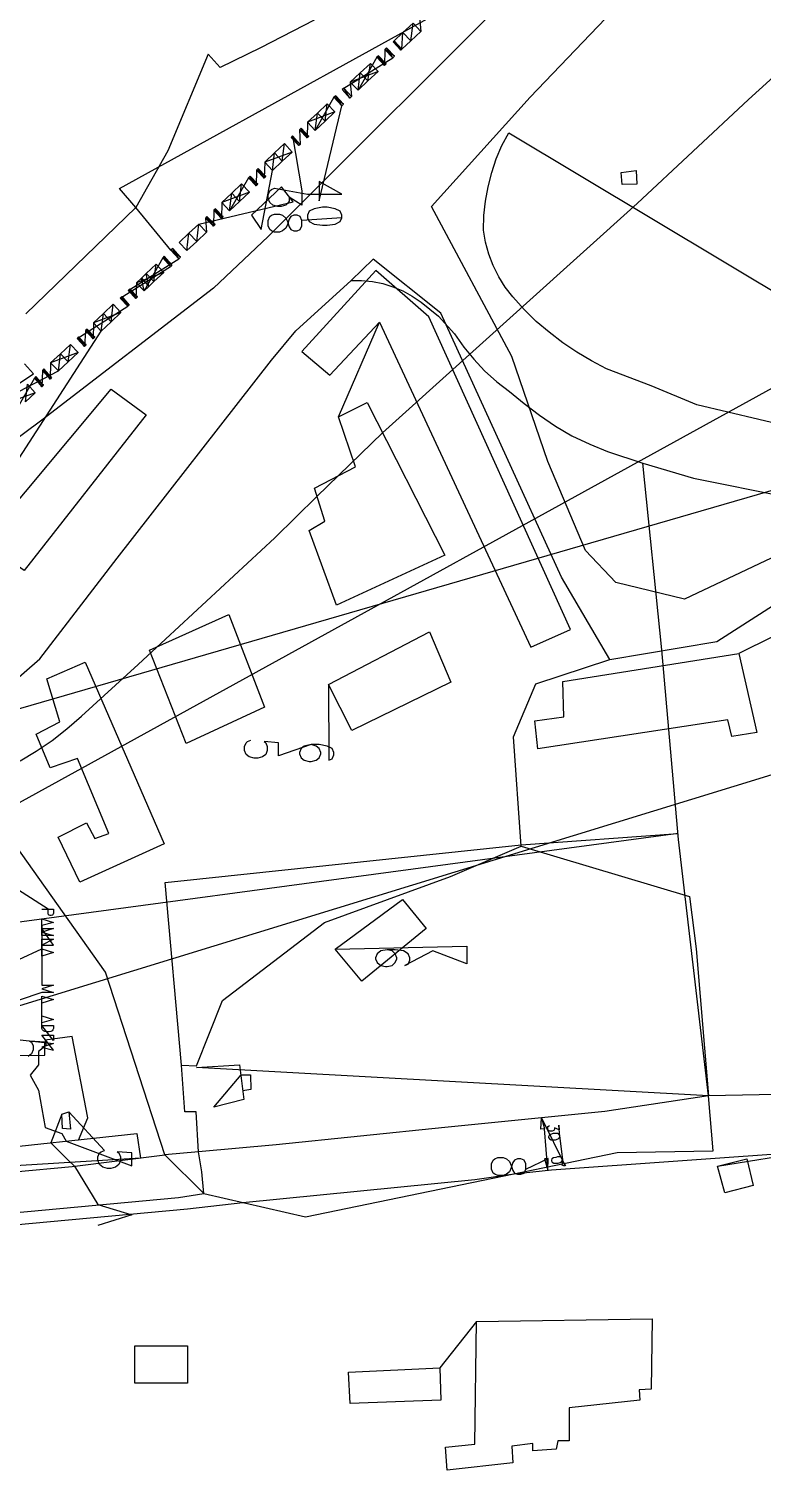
# Model space of a CAD drawing. Header units: metres. Extents: x 0 to 805, y 0 to 1107.
# Drawn here: x 235.4 to 351.1, y 432 to 660 of the extents above; entities that cross this region are included whole.
import ezdxf

# ---------------------------------------------------------------- set-up
doc = ezdxf.new("R2010")
doc.units = ezdxf.units.M
for name, color, linetype in [('GUIDES', 8, 'Continuous'), ('PLOTS_FINAL', 1, 'Continuous'), ('PLOTS_ORIGINAL', 3, 'Continuous'), ('ROADS', 7, 'Continuous')]:
    doc.layers.add(name, color=color, linetype=linetype)

msp = doc.modelspace()

# ---------------------------------------------------------------- linework, layer by layer
at = {"layer": 'GUIDES'}
for points in [[(293.05, 658.1), (294.25, 656.83), (294.44, 659.43), (293.05, 658.1)], [(294.25, 656.83), (294.44, 659.43), (295.71, 658.1), (294.25, 656.83)], [(294.44, 659.43), (295.71, 658.1), (296.03, 660.89), (294.44, 659.43)], [(295.71, 658.1), (296.03, 660.89), (297.24, 659.62), (295.71, 658.1)], [(291.58, 656.77), (292.85, 655.43), (291.84, 657.02), (291.58, 656.77)], [(292.85, 655.43), (291.84, 657.02), (293.11, 655.69), (292.85, 655.43)], [(292.92, 657.97), (294.12, 656.64), (293.05, 658.1), (292.92, 657.97)], [(294.12, 656.64), (293.05, 658.1), (294.25, 656.83), (294.12, 656.64)], [(287.71, 653.08), (288.92, 651.81), (289.3, 654.54), (287.71, 653.08)], [(288.92, 651.81), (289.3, 654.54), (290.51, 653.27), (288.92, 651.81)], [(290.31, 655.56), (291.52, 654.23), (290.57, 655.75), (290.31, 655.56)], [(291.52, 654.23), (290.57, 655.75), (291.78, 654.48), (291.52, 654.23)], [(286.12, 651.62), (287.39, 650.35), (287.71, 653.08), (286.12, 651.62)], [(287.39, 650.35), (287.71, 653.08), (288.92, 651.81), (287.39, 650.35)], [(284.85, 650.42), (286.06, 649.08), (285.11, 650.67), (284.85, 650.42)], [(286.06, 649.08), (285.11, 650.67), (286.31, 649.34), (286.06, 649.08)], [(280.98, 646.73), (282.19, 645.46), (282.5, 648.19), (280.98, 646.73)], [(282.19, 645.46), (282.5, 648.19), (283.71, 646.92), (282.19, 645.46)], [(283.52, 649.21), (284.79, 647.88), (283.84, 649.46), (283.52, 649.21)], [(284.79, 647.88), (283.84, 649.46), (285.04, 648.13), (284.79, 647.88)], [(279.39, 645.27), (280.6, 644), (280.98, 646.73), (279.39, 645.27)], [(280.6, 644), (280.98, 646.73), (282.19, 645.46), (280.6, 644)], [(276.79, 642.86), (278, 641.59), (277.04, 643.11), (276.79, 642.86)], [(278, 641.59), (277.04, 643.11), (278.25, 641.78), (278, 641.59)], [(278.12, 644.07), (279.33, 642.8), (278.38, 644.32), (278.12, 644.07)], [(279.33, 642.8), (278.38, 644.32), (279.58, 643.05), (279.33, 642.8)], [(274.19, 640.45), (275.39, 639.11), (275.77, 641.91), (274.19, 640.45)], [(275.39, 639.11), (275.77, 641.91), (276.98, 640.57), (275.39, 639.11)], [(272.66, 638.99), (273.87, 637.65), (274.19, 640.45), (272.66, 638.99)], [(273.87, 637.65), (274.19, 640.45), (275.39, 639.11), (273.87, 637.65)], [(270.06, 636.51), (271.26, 635.24), (270.31, 636.76), (270.06, 636.51)], [(271.26, 635.24), (270.31, 636.76), (271.52, 635.49), (271.26, 635.24)], [(271.33, 637.72), (272.53, 636.45), (271.58, 637.97), (271.33, 637.72)], [(272.53, 636.45), (271.58, 637.97), (272.79, 636.7), (272.53, 636.45)], [(331.27, 637.65), (331.34, 635.49), (329.05, 635.43), (328.86, 637.34), (331.27, 637.65)], [(265.87, 632.64), (267.07, 631.3), (267.45, 634.1), (265.87, 632.64)], [(267.07, 631.3), (267.45, 634.1), (268.66, 632.76), (267.07, 631.3)], [(267.45, 634.1), (268.66, 632.76), (268.98, 635.56), (267.45, 634.1)], [(268.66, 632.76), (268.98, 635.56), (270.25, 634.22), (268.66, 632.76)], [(263.26, 630.16), (264.53, 628.89), (263.52, 630.41), (263.26, 630.16)], [(264.53, 628.89), (263.52, 630.41), (264.79, 629.14), (264.53, 628.89)], [(264.6, 631.43), (265.8, 630.1), (264.85, 631.62), (264.6, 631.43)], [(265.8, 630.1), (264.85, 631.62), (266.06, 630.35), (265.8, 630.1)], [(259.14, 626.29), (260.34, 625.02), (260.66, 627.75), (259.14, 626.29)], [(260.34, 625.02), (260.66, 627.75), (261.93, 626.48), (260.34, 625.02)], [(260.66, 627.75), (261.93, 626.48), (262.25, 629.21), (260.66, 627.75)], [(261.93, 626.48), (262.25, 629.21), (263.45, 627.94), (261.93, 626.48)], [(257.8, 625.08), (259.07, 623.75), (258.12, 625.33), (257.8, 625.08)], [(259.07, 623.75), (258.12, 625.33), (259.33, 624), (259.07, 623.75)], [(253.93, 621.4), (255.14, 620.13), (255.52, 622.86), (253.93, 621.4)], [(255.14, 620.13), (255.52, 622.86), (256.72, 621.59), (255.14, 620.13)], [(256.53, 623.87), (257.74, 622.54), (256.79, 624.13), (256.53, 623.87)], [(257.74, 622.54), (256.79, 624.13), (257.99, 622.79), (257.74, 622.54)], [(252.41, 619.94), (253.61, 618.67), (253.17, 620.7), (252.41, 619.94)], [(253.17, 620.7), (254.37, 619.36), (253.93, 621.4), (253.17, 620.7)], [(253.61, 618.67), (253.17, 620.7), (254.37, 619.36), (253.61, 618.67)], [(254.37, 619.36), (253.93, 621.4), (255.14, 620.13), (254.37, 619.36)], [(290.76, 613.71), (314.64, 562.47), (320.86, 565.26), (298.51, 614.6), (290.19, 621.9), (278.5, 609.08), (282.89, 605.39), (290.76, 613.71)], [(251.07, 618.73), (252.28, 617.46), (251.33, 618.98), (251.07, 618.73)], [(252.28, 617.46), (251.33, 618.98), (252.53, 617.71), (252.28, 617.46)], [(247.2, 615.11), (248.4, 613.78), (248.72, 616.57), (247.2, 615.11)], [(248.4, 613.78), (248.72, 616.57), (249.93, 615.24), (248.4, 613.78)], [(249.8, 617.52), (251.01, 616.25), (250.06, 617.78), (249.8, 617.52)], [(251.01, 616.25), (250.06, 617.78), (251.26, 616.44), (251.01, 616.25)], [(245.61, 613.65), (246.82, 612.32), (247.2, 615.11), (245.61, 613.65)], [(246.82, 612.32), (247.2, 615.11), (248.4, 613.78), (246.82, 612.32)], [(243.01, 611.17), (244.21, 609.9), (243.26, 611.43), (243.01, 611.17)], [(244.21, 609.9), (243.26, 611.43), (244.47, 610.16), (244.21, 609.9)], [(244.34, 612.44), (245.55, 611.11), (244.59, 612.63), (244.34, 612.44)], [(245.55, 611.11), (244.59, 612.63), (245.8, 611.36), (245.55, 611.11)], [(240.4, 608.76), (241.61, 607.49), (241.99, 610.22), (240.4, 608.76)], [(241.61, 607.49), (241.99, 610.22), (243.2, 608.95), (241.61, 607.49)], [(238.82, 607.3), (240.09, 606.03), (240.4, 608.76), (238.82, 607.3)], [(240.09, 606.03), (240.4, 608.76), (241.61, 607.49), (240.09, 606.03)], [(236.28, 604.89), (237.48, 603.55), (236.53, 605.14), (236.28, 604.89)], [(237.48, 603.55), (236.53, 605.14), (237.74, 603.81), (237.48, 603.55)], [(237.55, 606.09), (238.75, 604.76), (237.8, 606.35), (237.55, 606.09)], [(238.75, 604.76), (237.8, 606.35), (239.01, 605.01), (238.75, 604.76)], [(234.88, 601.14), (235.2, 603.93), (236.4, 602.6), (234.88, 601.14)], [(288.79, 601.08), (301.05, 576.95), (283.96, 569.07), (279.65, 580.88), (282.12, 582.34), (280.47, 587.55), (286.95, 590.92), (284.28, 598.79), (288.79, 601.08)], [(266.95, 567.61), (272.6, 553.01), (260.22, 547.23), (254.44, 561.96), (266.95, 567.61)], [(298.63, 564.88), (302, 556.94), (286.38, 549.32), (282.69, 556.56), (298.63, 564.88)], [(347.46, 561.45), (350.26, 549.01), (346.32, 548.37), (345.69, 550.98), (315.71, 546.4), (315.27, 550.85), (319.84, 551.48), (319.65, 557.01), (347.46, 561.45)], [(244.28, 560.06), (256.79, 531.42), (243.45, 525.38), (240.02, 532.5), (244.53, 534.72), (245.8, 532.24), (248.02, 533.07), (243.07, 544.88), (238.75, 543.42), (236.59, 548.75), (240.28, 550.66), (238.24, 557.45), (244.28, 560.06)], [(294.38, 522.65), (298.13, 518.08), (287.97, 509.76), (283.77, 514.78), (294.38, 522.65)], [(237.48, 502.78), (239.32, 502.78), (239.32, 502.27), (239.2, 502.08), (239.07, 501.89), (238.88, 501.83), (238.63, 501.76), (238.18, 501.76), (237.93, 501.83), (237.74, 501.89), (237.55, 502.08), (237.48, 502.27), (237.48, 502.78)], [(241.74, 489.13), (241.99, 486.4), (240.72, 486.52), (240.59, 488.75), (241.74, 489.13)], [(316.79, 486.46), (316.22, 486.4), (316.29, 488.17), (316.79, 486.46)], [(319.21, 485.38), (319.08, 485.57), (318.83, 485.7), (318.38, 485.7), (318.13, 485.7), (317.75, 485.57), (317.49, 485.38), (317.43, 485.19), (317.43, 485.06), (317.56, 484.87), (317.81, 484.74), (318.25, 484.74), (318.51, 484.74), (318.95, 484.87), (319.14, 485.06), (319.21, 485.25), (319.21, 485.38)], [(317.37, 481.76), (316.79, 481.7), (317.3, 479.92), (317.37, 481.76)], [(319.65, 481.7), (319.52, 481.89), (319.27, 482.01), (318.83, 482.01), (318.57, 481.95), (318.19, 481.89), (317.94, 481.7), (317.87, 481.51), (317.87, 481.38), (318, 481.19), (318.25, 481.06), (318.7, 481.06), (318.95, 481.06), (319.4, 481.19), (319.59, 481.38), (319.65, 481.57), (319.65, 481.7)], [(348.73, 481.7), (349.69, 477.51), (345.24, 476.36), (344.1, 480.55), (348.73, 481.7)], [(333.75, 456.49), (333.62, 445.37), (331.72, 445.25), (331.84, 443.66), (320.67, 442.45), (320.67, 437.25), (318.89, 437.25), (318.64, 435.91), (314.95, 435.66), (314.95, 436.8), (311.65, 436.36), (311.78, 433.75), (301.43, 432.61), (301.17, 436.23), (305.81, 436.68), (306.06, 456.04), (333.75, 456.49)], [(260.47, 452.23), (260.47, 446.33), (252.15, 446.33), (252.15, 452.23), (260.47, 452.23)], [(300.28, 448.74), (300.41, 443.66), (286.12, 443.09), (285.87, 448.04), (300.28, 448.74)]]:
    msp.add_lwpolyline(points, close=True, dxfattribs=at)
at = {"layer": 'PLOTS_FINAL'}
msp.add_lwpolyline([(278.5, 629.78), (278.25, 630.41), (277.74, 630.6), (277.23, 630.6), (276.73, 630.41), (276.47, 629.97), (276.22, 629.14), (275.96, 628.57), (275.46, 628.13), (274.95, 627.94), (274.19, 627.94), (273.68, 628.13), (273.42, 628.38), (273.17, 628.95), (273.17, 629.78), (273.42, 630.41), (273.68, 630.6), (274.19, 630.79), (274.95, 630.79), (275.46, 630.6), (275.96, 630.16), (276.22, 629.59), (276.47, 628.76), (276.73, 628.38), (277.23, 628.13), (277.74, 628.13), (278.25, 628.38), (278.5, 628.95), (278.5, 629.78)], close=True, dxfattribs=at)
at = {"layer": 'PLOTS_ORIGINAL'}
for points in [[(284.79, 630.6), (284.54, 631.24), (283.77, 631.62), (282.5, 631.87), (281.74, 631.87), (280.41, 631.62), (279.65, 631.24), (279.39, 630.6), (279.39, 630.22), (279.65, 629.59), (280.41, 629.21), (281.74, 629.02), (282.5, 629.02), (283.77, 629.21), (284.54, 629.59), (284.79, 630.22), (284.79, 630.6)], [(248.4, 603.17), (253.93, 599.11), (234.69, 574.53), (228.21, 579.04), (248.4, 603.17)], [(313.81, 480.93), (313.56, 481.51), (313.05, 481.7), (312.54, 481.7), (312.03, 481.51), (311.78, 481.13), (311.52, 480.3), (311.27, 479.66), (310.76, 479.28), (310.25, 479.09), (309.43, 479.09), (308.92, 479.28), (308.67, 479.47), (308.41, 480.11), (308.41, 480.93), (308.67, 481.51), (308.92, 481.7), (309.43, 481.95), (310.25, 481.95), (310.76, 481.7), (311.27, 481.32), (311.52, 480.68), (311.78, 479.86), (312.03, 479.47), (312.54, 479.28), (313.05, 479.28), (313.56, 479.47), (313.81, 480.11), (313.81, 480.93)]]:
    msp.add_lwpolyline(points, close=True, dxfattribs=at)
at = {"layer": 'ROADS'}
for points in [[(676.01, 781.42), (183.95, 510.46)], [(370.2, 584.88), (338.89, 570.03), (328.03, 572.63), (323.27, 577.71), (317.3, 591.74), (311.65, 608.32), (298.95, 632), (314.51, 649.21), (340.67, 676.58), (380.74, 705.79)], [(234.05, 544.5), (236.59, 546.02), (239.07, 547.74), (241.42, 549.58), (243.71, 551.55), (252.66, 559.74), (274.25, 579.68), (280.85, 586.22), (291.2, 596.25), (304.92, 608.63), (331.4, 632.45), (348.99, 648.89), (403.85, 698.61)], [(314.25, 668.32), (273.17, 627.24), (264.53, 619.11), (237.48, 598.28), (217.16, 583.17)], [(280.41, 661.4), (271.96, 657.02), (265.61, 653.91), (263.71, 656), (257.36, 640.76), (252.28, 631.81), (249.74, 634.8), (300.86, 662.99)], [(297.05, 661.85), (297.24, 659.62)], [(292.92, 657.97), (294.12, 656.64), (293.05, 658.1), (294.25, 656.83), (294.44, 659.43), (295.71, 658.1), (296.03, 660.89)], [(284.85, 650.42), (286.06, 649.08), (285.11, 650.67), (292.85, 655.43), (291.84, 657.02), (293.11, 655.69), (291.58, 656.77), (291.52, 654.23), (290.57, 655.75), (291.78, 654.48), (290.31, 655.56), (287.39, 650.35), (287.71, 653.08), (288.92, 651.81), (289.3, 654.54), (290.51, 653.27), (286.12, 651.62), (286.31, 649.34)], [(276.79, 642.86), (278, 641.59), (277.04, 643.11), (278.5, 634.48), (278.5, 632.19), (276.47, 633.46), (276.47, 632.83), (276.22, 632.45), (275.96, 632.19), (275.2, 632), (274.69, 632), (273.93, 632.19), (273.42, 632.64), (273.17, 633.27), (273.17, 633.84), (273.42, 634.48), (273.68, 634.67), (274.19, 634.86), (279.39, 633.91), (284.79, 633.91), (281.23, 635.94), (281.23, 632.89), (284.79, 647.88), (283.84, 649.46), (285.04, 648.13), (283.52, 649.21), (280.6, 644), (280.98, 646.73), (282.19, 645.46), (282.5, 648.19), (283.71, 646.92), (279.39, 645.27), (279.33, 642.8), (278.38, 644.32), (279.58, 643.05), (278.12, 644.07), (278.25, 641.78)], [(355.47, 597.2), (340.8, 600.7), (333.62, 603.68), (326.57, 606.35), (324.22, 607.62), (321.87, 609.01), (319.65, 610.47), (317.49, 612.13), (315.46, 613.84), (313.56, 615.75), (311.78, 617.71), (310.57, 619.24), (309.56, 620.89), (308.67, 622.67), (307.97, 624.44), (307.46, 626.35), (307.14, 628.25), (307.21, 630.54), (307.46, 632.83), (307.9, 635.11), (308.48, 637.34), (309.17, 639.49), (310.06, 641.59), (311.14, 643.62), (424.74, 575.55)], [(259.14, 626.29), (260.34, 625.02), (260.66, 627.75), (261.93, 626.48), (262.25, 629.21), (277.11, 632.7), (275.27, 635.11), (270.57, 630.6), (272.09, 628.38), (273.87, 637.65), (274.19, 640.45), (275.39, 639.11), (275.77, 641.91), (276.98, 640.57), (272.66, 638.99), (272.53, 636.45), (271.58, 637.97), (272.79, 636.7), (271.33, 637.72), (271.26, 635.24), (270.31, 636.76), (271.52, 635.49), (270.06, 636.51), (267.07, 631.3), (267.45, 634.1), (268.66, 632.76), (268.98, 635.56), (270.25, 634.22), (265.87, 632.64), (265.8, 630.1), (264.85, 631.62), (266.06, 630.35), (264.6, 631.43), (264.53, 628.89), (263.52, 630.41), (264.79, 629.14), (263.26, 630.16), (263.45, 627.94)], [(219.83, 570.6), (246.82, 612.32), (247.2, 615.11), (248.4, 613.78), (248.72, 616.57), (249.93, 615.24), (245.61, 613.65), (245.55, 611.11), (244.59, 612.63), (245.8, 611.36), (244.34, 612.44), (244.21, 609.9), (243.26, 611.43), (244.47, 610.16), (243.01, 611.17), (251.01, 616.25), (250.06, 617.78), (251.26, 616.44), (249.8, 617.52), (257.74, 622.54), (256.79, 624.13), (257.99, 622.79), (256.53, 623.87), (253.61, 618.67), (253.17, 620.7), (254.37, 619.36), (253.93, 621.4), (255.14, 620.13), (255.52, 622.86), (256.72, 621.59), (252.41, 619.94), (252.28, 617.46), (251.33, 618.98), (252.53, 617.71), (251.07, 618.73), (259.07, 623.75), (258.12, 625.33), (259.33, 624), (257.8, 625.08), (252.28, 631.81), (234.94, 615.05)], [(284.79, 630.6), (284.54, 631.24), (283.77, 631.62), (282.5, 631.87), (281.74, 631.87), (280.41, 631.62), (279.65, 631.24), (279.39, 630.6), (279.39, 630.22), (279.65, 629.59), (280.41, 629.21), (281.74, 629.02), (282.5, 629.02), (283.77, 629.21), (284.54, 629.59), (284.79, 630.22), (278.5, 629.78), (278.25, 630.41), (277.74, 630.6), (277.23, 630.6), (276.73, 630.41), (276.47, 629.97), (276.22, 629.14), (275.96, 628.57), (275.46, 628.13), (274.95, 627.94), (274.19, 627.94), (273.68, 628.13), (273.42, 628.38), (273.17, 628.95), (273.17, 629.78), (273.42, 630.41), (273.68, 630.6), (274.19, 630.79), (274.95, 630.79), (275.46, 630.6), (275.96, 630.16), (276.22, 629.59), (276.47, 628.76), (276.73, 628.38), (277.23, 628.13), (277.74, 628.13), (278.25, 628.38), (278.5, 628.95)], [(313.11, 531.04), (311.9, 548.31), (315.4, 556.69), (327.08, 560.5), (319.46, 573.52), (300.41, 615.17), (289.74, 623.68), (286.25, 620.32)], [(369.37, 592), (225.16, 550.21), (237.17, 560.63), (249.36, 576.5), (273.68, 607.74), (277.55, 612.38), (286.25, 620.32), (287.9, 620.32), (289.62, 620.13), (291.27, 619.81), (292.85, 619.3), (294.44, 618.67), (295.9, 617.84), (297.3, 616.89), (300.03, 614.67), (302.57, 611.87), (304.03, 609.78), (305.62, 607.87), (307.33, 606.03), (309.24, 604.32), (311.27, 602.79), (313.56, 600.89), (315.97, 599.04), (318.51, 597.33), (321.11, 595.81), (323.91, 594.47), (326.7, 593.33), (332.29, 591.49), (340.29, 589.14), (354.96, 586.15)], [(288.79, 601.08), (301.05, 576.95), (283.96, 569.07), (279.65, 580.88), (282.12, 582.34), (280.47, 587.55), (286.95, 590.92), (284.28, 598.79), (290.76, 613.71), (314.64, 562.47), (320.86, 565.26), (298.51, 614.6), (290.19, 621.9), (278.5, 609.08), (282.89, 605.39)], [(231.32, 601.46), (240.09, 606.03), (240.4, 608.76), (241.61, 607.49), (241.99, 610.22), (243.2, 608.95), (238.82, 607.3), (238.75, 604.76), (237.8, 606.35), (239.01, 605.01), (237.55, 606.09), (237.48, 603.55), (236.53, 605.14), (237.74, 603.81), (236.28, 604.89), (233.29, 599.68)], [(225.29, 598.41), (236.15, 605.59), (234.75, 607.17)], [(235.2, 603.93), (236.4, 602.6), (232.09, 601.01)], [(248.4, 603.17), (253.93, 599.11), (234.69, 574.53)], [(224.02, 478.84), (242.25, 480.49), (256.85, 482.33), (263.01, 476.24), (279.08, 472.55), (328.22, 482.71), (343.4, 482.97), (342.64, 491.67), (337.94, 532.12), (335.27, 562.02), (332.29, 591.49)], [(327.08, 560.5), (343.97, 563.36), (365.05, 576.88), (387.41, 581.77), (384.93, 578.47), (385.5, 574.98), (380.93, 574.28), (380.36, 577.77), (347.46, 561.45), (350.26, 549.01), (346.32, 548.37), (345.69, 550.98), (315.71, 546.4), (315.27, 550.85), (319.84, 551.48), (319.65, 557.01)], [(185.54, 498.52), (185.79, 497.25), (186.24, 496.11), (186.75, 494.97), (187.44, 493.89), (188.27, 493), (189.22, 492.17), (434.78, 567.55)], [(266.95, 567.61), (272.6, 553.01), (260.22, 547.23), (254.44, 561.96)], [(298.63, 564.88), (302, 556.94), (286.38, 549.32), (282.69, 556.56), (282.76, 544.63), (283.27, 544.82), (283.52, 545.45), (283.52, 545.83), (283.27, 546.47), (282.5, 546.85), (281.23, 547.1), (279.96, 547.1), (278.88, 546.85), (278.38, 546.47), (278.12, 545.83), (278.12, 545.64), (278.38, 545.01), (278.88, 544.63), (279.65, 544.43), (279.96, 544.43), (280.73, 544.63), (281.23, 545.01), (281.49, 545.64), (281.49, 545.83), (281.23, 546.47), (280.73, 546.85), (279.96, 547.1), (274.82, 545.32), (274.82, 547.36), (272.53, 547.55), (272.79, 547.36), (273.04, 546.78), (273.04, 546.15), (272.79, 545.51), (272.28, 545.13), (271.52, 544.94), (270.95, 544.94), (270.19, 545.13), (269.68, 545.51), (269.42, 546.15), (269.42, 546.78), (269.68, 547.36), (269.93, 547.55), (270.44, 547.8)], [(244.28, 560.06), (256.79, 531.42), (243.45, 525.38), (240.02, 532.5), (244.53, 534.72), (245.8, 532.24), (248.02, 533.07), (243.07, 544.88), (238.75, 543.42), (236.59, 548.75), (240.28, 550.66), (238.24, 557.45)], [(224.34, 472.43), (259.01, 475.6), (263.01, 476.24), (262.69, 479.66), (262.18, 482.84), (261.8, 489.13), (260.03, 489.13), (259.52, 496.49), (256.91, 525.32), (313.11, 531.29), (337.88, 533.07), (191.64, 513.38)], [(356.04, 491.92), (342.64, 491.67), (326.32, 489.19), (301.05, 486.65), (274.44, 483.92), (262.18, 482.84), (256.85, 482.33), (247.52, 511.16), (233.29, 531.23), (221.42, 525), (224.02, 478.84), (213.54, 478.2), (211.38, 478.9), (209.29, 479.73), (207.19, 480.68), (205.22, 481.82), (203.32, 483.09), (201.54, 484.49), (199.89, 486.01), (198.3, 487.67), (196.97, 492.17), (184.78, 489.44)], [(237.48, 521.13), (239.32, 521.13), (239.32, 520.5), (239.2, 520.24), (239.13, 520.18), (238.94, 520.11), (238.75, 520.11), (238.63, 520.18), (238.5, 520.24), (238.44, 520.5), (238.44, 521.13), (224.78, 529.83)], [(259.52, 496.49), (261.87, 496.37), (265.99, 506.72), (282.06, 519.03), (301.94, 526.27), (313.11, 531.04), (339.65, 523.1), (340.73, 514.84), (342.64, 491.67), (261.87, 496.11), (268.66, 496.56), (269.36, 491.09), (264.6, 489.89), (268.92, 494.97), (270.38, 494.97), (270.44, 492.68), (269.17, 492.43)], [(294.38, 522.65), (298.13, 518.08), (287.97, 509.76), (283.77, 514.78), (304.54, 515.29), (304.54, 512.49), (299.14, 514.53), (294.76, 512.24), (295.27, 512.43), (295.52, 513.07), (295.52, 513.45), (295.27, 514.08), (294.51, 514.53), (293.24, 514.72), (291.97, 514.72), (290.95, 514.53), (290.38, 514.08), (290.12, 513.45), (290.12, 513.26), (290.38, 512.68), (290.95, 512.24), (291.71, 512.05), (291.97, 512.05), (292.73, 512.24), (293.24, 512.68), (293.49, 513.26), (293.49, 513.45), (293.24, 514.08), (292.73, 514.53), (291.97, 514.72)], [(222.88, 508.11), (237.48, 514.84), (239.32, 514.27), (237.48, 513.7), (237.48, 516.37), (239.32, 516.37), (237.48, 515.42), (239.32, 515.42), (237.48, 518.08), (239.32, 518.08), (237.48, 517.51), (239.32, 516.94), (237.48, 516.94), (237.48, 519.61), (239.32, 519.03), (237.48, 518.53), (237.48, 509.13), (239.32, 509.13), (237.48, 508.56), (239.32, 507.99), (237.48, 507.99), (233.86, 506.78)], [(233.55, 500.56), (239.32, 499.92), (237.48, 499.35), (239.32, 498.84), (237.48, 501.25), (239.32, 501.25), (239.32, 500.37), (237.48, 502.78), (239.32, 502.78), (239.32, 502.27), (239.2, 502.08), (239.07, 501.89), (238.88, 501.83), (238.63, 501.76), (238.18, 501.76), (237.93, 501.83), (237.74, 501.89), (237.55, 502.08), (237.48, 502.27), (237.48, 504.3), (239.32, 503.73), (237.48, 503.16), (237.48, 507.41), (239.32, 506.84), (237.48, 506.27)], [(226.94, 498.02), (237.93, 498.08), (237.93, 500.11), (235.58, 500.3), (235.83, 500.11), (236.09, 499.54), (236.09, 498.91), (235.83, 498.27), (235.32, 497.89)], [(243.26, 484.68), (244.72, 488.17), (242.25, 501), (237.99, 500.43), (238.12, 499.6), (236.91, 498.65), (236.91, 496.56), (235.64, 494.9), (236.91, 492.56), (237.99, 486.65), (240.59, 485.7), (241.29, 484.49), (251.64, 480.62), (251.64, 482.65), (249.36, 482.84), (249.61, 482.65), (249.87, 482.01), (249.87, 481.44), (249.61, 480.81), (249.1, 480.43), (248.34, 480.17), (247.83, 480.17), (247.07, 480.43), (246.56, 480.81), (246.31, 481.44), (246.31, 482.01), (246.56, 482.65), (246.82, 482.84), (247.33, 483.03), (241.74, 489.13), (241.99, 486.4), (240.72, 486.52), (240.59, 488.75), (238.88, 484.24), (241.61, 481.51), (242.63, 480.55), (246.31, 474.52), (251.64, 472.87), (246.31, 471.22)], [(313.81, 480.93), (313.56, 481.51), (313.05, 481.7), (312.54, 481.7), (312.03, 481.51), (311.78, 481.13), (311.52, 480.3), (311.27, 479.66), (310.76, 479.28), (310.25, 479.09), (309.43, 479.09), (308.92, 479.28), (308.67, 479.47), (308.41, 480.11), (308.41, 480.93), (308.67, 481.51), (308.92, 481.7), (309.43, 481.95), (310.25, 481.95), (310.76, 481.7), (311.27, 481.32), (311.52, 480.68), (311.78, 479.86), (312.03, 479.47), (312.54, 479.28), (313.05, 479.28), (313.56, 479.47), (313.81, 480.11), (317.37, 481.76), (316.79, 481.7), (317.3, 479.92), (316.79, 486.46), (316.22, 486.4), (316.29, 488.17), (320.03, 480.62), (319.91, 480.68), (320.03, 480.81), (320.1, 480.74), (320.03, 480.62), (319.84, 480.62), (319.65, 480.68), (319.59, 480.74), (319.65, 481.7), (319.52, 481.89), (319.27, 482.01), (318.83, 482.01), (318.57, 481.95), (318.19, 481.89), (317.94, 481.7), (317.87, 481.51), (317.87, 481.38), (318, 481.19), (318.25, 481.06), (318.7, 481.06), (318.95, 481.06), (319.4, 481.19), (319.59, 481.38), (319.65, 481.57), (319.21, 485.38), (319.08, 485.57), (318.83, 485.7), (318.38, 485.7), (318.13, 485.7), (317.75, 485.57), (317.49, 485.38), (317.43, 485.19), (317.43, 485.06), (317.56, 484.87), (317.81, 484.74), (318.25, 484.74), (318.51, 484.74), (318.95, 484.87), (319.14, 485.06), (319.21, 485.25), (319.02, 487.03), (319.08, 486.27), (318.38, 486.59), (318.38, 486.4), (318.32, 486.27), (318.25, 486.21), (318, 486.08), (317.87, 486.08), (317.62, 486.08), (317.43, 486.21), (317.3, 486.4), (317.3, 486.59), (317.3, 486.84), (317.43, 486.9), (317.56, 486.97)], [(227.01, 482.97), (252.47, 485.7), (253.04, 481.82), (226.37, 480.17)], [(201.99, 412.23), (193.29, 453.38), (198.94, 454.14), (201.48, 457.63), (201.48, 463.22), (213.8, 464.87), (214.31, 469.57), (260.47, 473.82), (269.17, 474.84), (305.81, 478.46), (311.97, 479.35), (317.87, 479.98), (358.51, 482.9)], [(348.73, 481.7), (349.69, 477.51), (345.24, 476.36), (344.1, 480.55), (358.45, 482.9), (376.1, 419.15), (373.25, 418.64), (382.96, 371.02), (354.07, 369.17), (349.31, 367.14), (323.02, 365.94), (324.22, 347.39), (324.03, 341.87), (325.37, 325.3), (325.43, 324.79), (324.22, 339.52), (307.08, 338.31), (307.4, 331.58), (324.8, 332.47), (308.35, 324.15), (308.09, 328.53), (324.99, 330.06)], [(333.75, 456.49), (333.62, 445.37), (331.72, 445.25), (331.84, 443.66), (320.67, 442.45), (320.67, 437.25), (318.89, 437.25), (318.64, 435.91), (314.95, 435.66), (314.95, 436.8), (311.65, 436.36), (311.78, 433.75), (301.43, 432.61), (301.17, 436.23), (305.81, 436.68), (306.06, 456.04), (300.28, 448.74), (300.41, 443.66), (286.12, 443.09), (285.87, 448.04)]]:
    msp.add_lwpolyline(points, dxfattribs=at)

doc.saveas('drawing.dxf')
